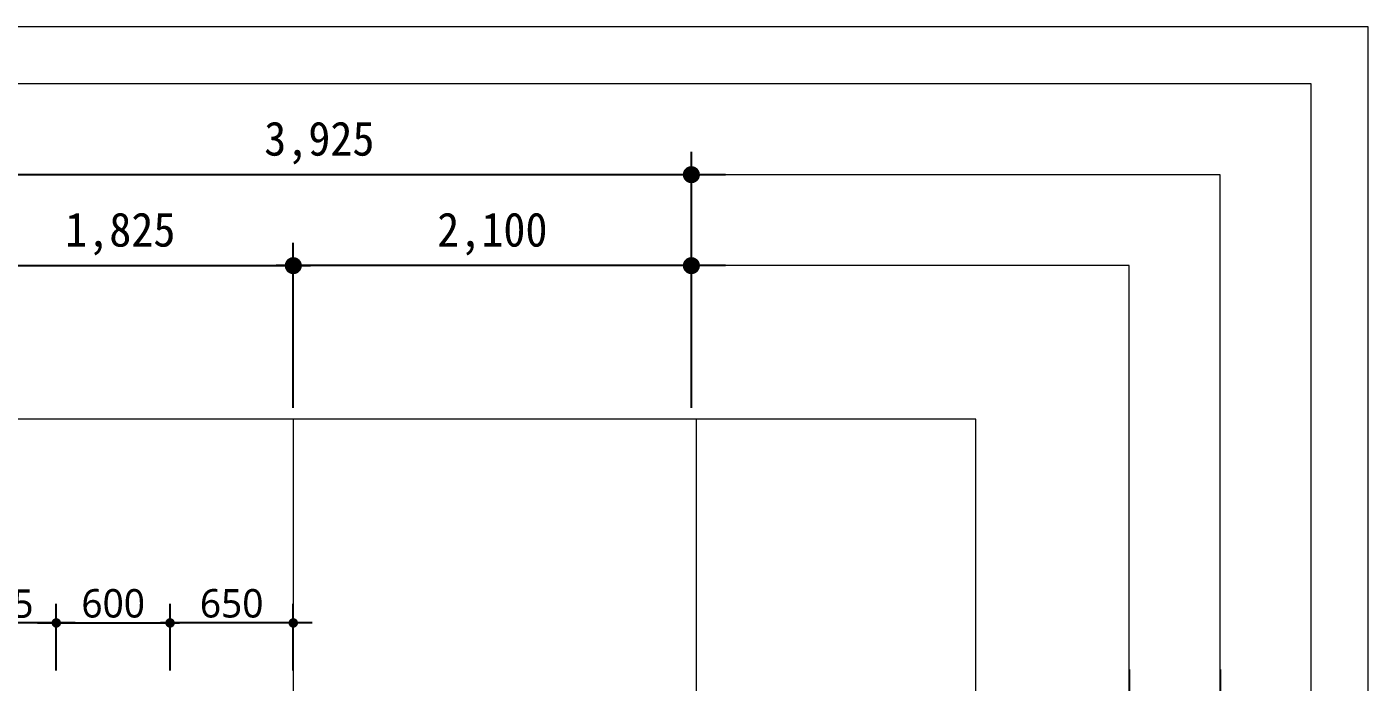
# Model space of a CAD drawing. Header units: millimetres. Extents: x -423835 to -174325, y -1379898 to -1311126.
# Drawn here: x -313768 to -306692, y -1368508 to -1365050 of the extents above; entities that cross this region are included whole.
import ezdxf

# ---------------------------------------------------------------- set-up
doc = ezdxf.new("R2010")
doc.units = ezdxf.units.MM
doc.header["$LTSCALE"] = 100
doc.header["$MEASUREMENT"] = 0
doc.header["$PDSIZE"] = -10
doc.linetypes.add('CEN', pattern=[62, 60, -1, 0, -1])
doc.layers.get('0').update_dxf_attribs({"linetype": 'CONTINUOUS'})
doc.layers.get('Defpoints').update_dxf_attribs({"color": 153, "linetype": 'CONTINUOUS'})
doc.layers.add('A-AXIS-LINE', color=1, linetype='CEN', lineweight=15)
doc.layers.add('A-DIMS', color=7, linetype='CONTINUOUS')
doc.layers.add('A-XXXX-NPLT', color=144, linetype='CONTINUOUS', lineweight=0, plot=False)
doc.styles.add('HY울릉도L', font='')
doc.styles.add('돋움체', font='')
doc.styles.add('맑은고딕', font='malgun.ttf')
doc.styles.get('HY울릉도L').set_extended_font_data('HYwulM')
doc.styles.get('돋움체').set_extended_font_data('DotumChe')
doc.dimstyles.new('CDIM', dxfattribs={"dimtxt": 3, "dimasz": 1.5, "dimexe": 2, "dimexo": 1, "dimgap": 1, "dimtad": 1, "dimdec": 0, "dimrnd": 0.5, "dimzin": 0, "dimdsep": 32, "dimlunit": 6, "dimtxsty": 'HY울릉도L', "dimblk1": '_CIDOT', "dimblk2": '_CIDOT', "dimsah": 1, "dimcen": 5.5, "dimclrd": 2, "dimclre": 2, "dimclrt": 7, "dimadec": 0, "dimazin": 0, "dimtfac": 1, "dimtdec": 0, "dimtix": 1, "dimtmove": 2, "dimatfit": 1, "dimldrblk": '_CIDOT', "dimfxl": 1, "dimtolj": 1, "dimtzin": 0, "dimlwd": -1, "dimarcsym": 0})

# ---------------------------------------------------------------- blocks, each defined once
blk = doc.blocks.new('_CIDOT')
at = {"color": 0, "linetype": 'ByBlock'}
blk.add_line((2, 0), (-1, 0), dxfattribs=at)
at = {"color": 0, "linetype": 'ByBlock', "const_width": 0.5}
blk.add_lwpolyline([(-0.25, 0, 1), (0.25, 0, 1)], format="xyb", close=True, dxfattribs=at)
blk = doc.blocks.new('*D639')
at = {"layer": 'A-DIMS', "lineweight": -2, "transparency": 16777216}
for p, q in [((-314187.3, -1367060.1), (-314187.3, -1366190.1)), ((-312362.3, -1367060.1), (-312362.3, -1366190.1))]:
    blk.add_line(p, q, dxfattribs=at)
at = {"layer": 'A-DIMS', "transparency": 16777216}
blk.add_line((-314097.3, -1366310.1), (-312452.3, -1366310.1), dxfattribs=at)
at = {"layer": 'Defpoints', "color": 0, "transparency": 16777216}
for p in [(-312362.3, -1366310.1), (-314187.3, -1367120.1), (-312362.3, -1367120.1)]:
    blk.add_point(p, dxfattribs=at)
at = {"layer": 'A-DIMS', "transparency": 16777216, "xscale": 90, "yscale": 90, "zscale": 90, "rotation": 180}
blk.add_blockref('_CIDOT', (-314187.3, -1366310.1), dxfattribs=at)
at = {"layer": 'A-DIMS', "transparency": 16777216, "xscale": 90, "yscale": 90, "zscale": 90}
blk.add_blockref('_CIDOT', (-312362.3, -1366310.1), dxfattribs=at)
at = {"layer": 'A-DIMS', "color": 3, "transparency": 16777216, "insert": (-313274.8, -1366142.9), "char_height": 180, "attachment_point": 5, "style": '돋움체'}
blk.add_mtext('\\A1;1,825', dxfattribs=at)
blk = doc.blocks.new('*D640')
at = {"layer": 'A-DIMS', "lineweight": -2, "transparency": 16777216}
for p, q in [((-314187.3, -1367060.1), (-314187.3, -1365710.1)), ((-310262.3, -1367060.1), (-310262.3, -1365710.1))]:
    blk.add_line(p, q, dxfattribs=at)
at = {"layer": 'A-DIMS', "transparency": 16777216}
blk.add_line((-310352.3, -1365830.1), (-314097.3, -1365830.1), dxfattribs=at)
at = {"layer": 'Defpoints', "color": 0, "transparency": 16777216}
for p in [(-314187.3, -1365830.1), (-314187.3, -1367120.1), (-310262.3, -1367120.1)]:
    blk.add_point(p, dxfattribs=at)
at = {"layer": 'A-DIMS', "transparency": 16777216, "xscale": 90, "yscale": 90, "zscale": 90, "rotation": 180}
blk.add_blockref('_CIDOT', (-314187.3, -1365830.1), dxfattribs=at)
at = {"layer": 'A-DIMS', "transparency": 16777216, "xscale": 90, "yscale": 90, "zscale": 90}
blk.add_blockref('_CIDOT', (-310262.3, -1365830.1), dxfattribs=at)
at = {"layer": 'A-DIMS', "color": 3, "transparency": 16777216, "insert": (-312224.8, -1365662.9), "char_height": 180, "attachment_point": 5, "style": '돋움체'}
blk.add_mtext('\\A1;3,925', dxfattribs=at)
blk = doc.blocks.new('*D641')
at = {"layer": 'A-DIMS', "lineweight": -2, "transparency": 16777216}
for p, q in [((-312362.3, -1367060.1), (-312362.3, -1366190.1)), ((-310262.3, -1367060.1), (-310262.3, -1366190.1))]:
    blk.add_line(p, q, dxfattribs=at)
at = {"layer": 'A-DIMS', "transparency": 16777216}
blk.add_line((-310352.3, -1366310.1), (-312272.3, -1366310.1), dxfattribs=at)
at = {"layer": 'Defpoints', "color": 0, "transparency": 16777216}
for p in [(-312362.3, -1366310.1), (-312362.3, -1367120.1), (-310262.3, -1367120.1)]:
    blk.add_point(p, dxfattribs=at)
at = {"layer": 'A-DIMS', "transparency": 16777216, "xscale": 90, "yscale": 90, "zscale": 90, "rotation": 180}
blk.add_blockref('_CIDOT', (-312362.3, -1366310.1), dxfattribs=at)
at = {"layer": 'A-DIMS', "transparency": 16777216, "xscale": 90, "yscale": 90, "zscale": 90}
blk.add_blockref('_CIDOT', (-310262.3, -1366310.1), dxfattribs=at)
at = {"layer": 'A-DIMS', "color": 3, "transparency": 16777216, "insert": (-311312.3, -1366142.9), "char_height": 180, "attachment_point": 5, "style": '돋움체'}
blk.add_mtext('\\A1;2,100', dxfattribs=at)
blk = doc.blocks.new('*D642')
at = {"layer": 'A-DIMS', "lineweight": -2, "transparency": 16777216}
for p, q in [((-308702.3, -1368620.1), (-307352.3, -1368620.1)), ((-308702.3, -1373670.1), (-307352.3, -1373670.1))]:
    blk.add_line(p, q, dxfattribs=at)
at = {"layer": 'A-DIMS', "transparency": 16777216}
blk.add_line((-307472.3, -1373580.1), (-307472.3, -1368710.1), dxfattribs=at)
at = {"layer": 'Defpoints', "color": 0, "transparency": 16777216}
for p in [(-308762.3, -1368620.1), (-307472.3, -1368620.1), (-308762.3, -1373670.1)]:
    blk.add_point(p, dxfattribs=at)
at = {"layer": 'A-DIMS', "transparency": 16777216, "xscale": 90, "yscale": 90, "zscale": 90}
for p, rotation in [((-307472.3, -1368620.1), 90), ((-307472.3, -1373670.1), 270)]:
    blk.add_blockref('_CIDOT', p, dxfattribs=dict(at, rotation=rotation))
at = {"layer": 'A-DIMS', "color": 3, "transparency": 16777216, "insert": (-307639.4, -1371145.1), "char_height": 180, "attachment_point": 5, "rotation": 90, "style": '돋움체'}
blk.add_mtext('\\A1;5,050', dxfattribs=at)
blk = doc.blocks.new('*D643')
at = {"layer": 'A-DIMS', "lineweight": -2, "transparency": 16777216}
for p, q in [((-308702.3, -1368620.1), (-307832.3, -1368620.1)), ((-308702.3, -1370270.1), (-307832.3, -1370270.1))]:
    blk.add_line(p, q, dxfattribs=at)
at = {"layer": 'A-DIMS', "transparency": 16777216}
blk.add_line((-307952.3, -1368710.1), (-307952.3, -1370180.1), dxfattribs=at)
at = {"layer": 'Defpoints', "color": 0, "transparency": 16777216}
for p in [(-308762.3, -1368620.1), (-308762.3, -1370270.1), (-307952.3, -1370270.1)]:
    blk.add_point(p, dxfattribs=at)
at = {"layer": 'A-DIMS', "transparency": 16777216, "xscale": 90, "yscale": 90, "zscale": 90}
for p, rotation in [((-307952.3, -1368620.1), 90), ((-307952.3, -1370270.1), 270)]:
    blk.add_blockref('_CIDOT', p, dxfattribs=dict(at, rotation=rotation))
at = {"layer": 'A-DIMS', "color": 3, "transparency": 16777216, "insert": (-308119.4, -1369445.1), "char_height": 180, "attachment_point": 5, "rotation": 90, "style": '돋움체'}
blk.add_mtext('\\A1;1,650', dxfattribs=at)
blk = doc.blocks.new('*D839')
at = {"layer": 'A-DIMS', "lineweight": -2, "transparency": 16777216}
for p, q in [((-313612.3, -1368445.1), (-313612.3, -1368095.1)), ((-313012.3, -1368445.1), (-313012.3, -1368095.1))]:
    blk.add_line(p, q, dxfattribs=at)
at = {"layer": 'A-DIMS', "transparency": 16777216}
blk.add_line((-313562.3, -1368195.1), (-313062.3, -1368195.1), dxfattribs=at)
at = {"layer": 'Defpoints', "color": 0, "transparency": 16777216}
for p in [(-313012.3, -1368195.1), (-313612.3, -1368495.1), (-313012.3, -1368495.1)]:
    blk.add_point(p, dxfattribs=at)
at = {"layer": 'A-DIMS', "transparency": 16777216, "xscale": 50, "yscale": 50, "zscale": 50, "rotation": 180}
blk.add_blockref('_CIDOT', (-313612.3, -1368195.1), dxfattribs=at)
at = {"layer": 'A-DIMS', "transparency": 16777216, "xscale": 50, "yscale": 50, "zscale": 50}
blk.add_blockref('_CIDOT', (-313012.3, -1368195.1), dxfattribs=at)
at = {"layer": 'A-DIMS', "color": 3, "transparency": 16777216, "insert": (-313312.3, -1368092.6), "char_height": 150, "attachment_point": 5, "style": '맑은고딕'}
blk.add_mtext('\\A1;600', dxfattribs=at)
blk = doc.blocks.new('*D840')
at = {"layer": 'A-DIMS', "lineweight": -2, "transparency": 16777216}
for p, q in [((-314187.3, -1368445.1), (-314187.3, -1368095.1)), ((-313612.3, -1368445.1), (-313612.3, -1368095.1))]:
    blk.add_line(p, q, dxfattribs=at)
at = {"layer": 'A-DIMS', "transparency": 16777216}
blk.add_line((-313662.3, -1368195.1), (-314137.3, -1368195.1), dxfattribs=at)
at = {"layer": 'Defpoints', "color": 0, "transparency": 16777216}
for p in [(-314187.3, -1368195.1), (-314187.3, -1368495.1), (-313612.3, -1368495.1)]:
    blk.add_point(p, dxfattribs=at)
at = {"layer": 'A-DIMS', "transparency": 16777216, "xscale": 50, "yscale": 50, "zscale": 50, "rotation": 180}
blk.add_blockref('_CIDOT', (-314187.3, -1368195.1), dxfattribs=at)
at = {"layer": 'A-DIMS', "transparency": 16777216, "xscale": 50, "yscale": 50, "zscale": 50}
blk.add_blockref('_CIDOT', (-313612.3, -1368195.1), dxfattribs=at)
at = {"layer": 'A-DIMS', "color": 3, "transparency": 16777216, "insert": (-313899.8, -1368093.8), "char_height": 150, "attachment_point": 5, "style": '맑은고딕'}
blk.add_mtext('\\A1;575', dxfattribs=at)
blk = doc.blocks.new('*D841')
at = {"layer": 'A-DIMS', "lineweight": -2, "transparency": 16777216}
for p, q in [((-313012.3, -1368445.1), (-313012.3, -1368095.1)), ((-312362.3, -1368445.1), (-312362.3, -1368095.1))]:
    blk.add_line(p, q, dxfattribs=at)
at = {"layer": 'A-DIMS', "transparency": 16777216}
blk.add_line((-312412.3, -1368195.1), (-312962.3, -1368195.1), dxfattribs=at)
at = {"layer": 'Defpoints', "color": 0, "transparency": 16777216}
for p in [(-313012.3, -1368195.1), (-313012.3, -1368495.1), (-312362.3, -1368495.1)]:
    blk.add_point(p, dxfattribs=at)
at = {"layer": 'A-DIMS', "transparency": 16777216, "xscale": 50, "yscale": 50, "zscale": 50, "rotation": 180}
blk.add_blockref('_CIDOT', (-313012.3, -1368195.1), dxfattribs=at)
at = {"layer": 'A-DIMS', "transparency": 16777216, "xscale": 50, "yscale": 50, "zscale": 50}
blk.add_blockref('_CIDOT', (-312362.3, -1368195.1), dxfattribs=at)
at = {"layer": 'A-DIMS', "color": 3, "transparency": 16777216, "insert": (-312687.3, -1368092.6), "char_height": 150, "attachment_point": 5, "style": '맑은고딕'}
blk.add_mtext('\\A1;650', dxfattribs=at)

msp = doc.modelspace()

# ---------------------------------------------------------------- linework, layer by layer
at = {"layer": 'A-AXIS-LINE', "ltscale": 50}
for points in [[(-312362.3, -1367120.1), (-312362.3, -1368745.1)], [(-310237.3, -1367120.1), (-310237.3, -1374920.1)]]:
    msp.add_lwpolyline(points, dxfattribs=at)
at = {"layer": 'A-XXXX-NPLT'}
for points in [[(-306692.3, -1365050.1), (-317757.3, -1365050.1), (-317757.3, -1376990.1), (-306692.3, -1376990.1)], [(-306992.3, -1365350.1), (-317457.3, -1365350.1), (-317457.3, -1376690.1), (-306992.3, -1376690.1)], [(-307472.3, -1365830.1), (-316977.3, -1365830.1), (-316977.3, -1376210.1), (-307472.3, -1376210.1)], [(-307952.3, -1366310.1), (-316497.3, -1366310.1), (-316497.3, -1375730.1), (-307952.3, -1375730.1)], [(-308762.3, -1367120.1), (-315687.3, -1367120.1), (-315687.3, -1374920.1), (-308762.3, -1374920.1)]]:
    msp.add_lwpolyline(points, close=True, dxfattribs=at)

# ---------------------------------------------------------------- dimensions: what is measured, and where the dimension line sits
at = {"layer": 'A-DIMS'}
for base, p1, p2, override, picture, middle in [((-314187.3, -1365830.1), (-310262.3, -1367120.1), (-314187.3, -1367120.1), {"dimscale": 60, "dimtxsty": '돋움체', "dimclrd": 256, "dimclre": 256, "dimclrt": 3}, '*D640', (-312224.8, -1365662.9)), ((-312362.3, -1366310.1), (-314187.3, -1367120.1), (-312362.3, -1367120.1), {"dimscale": 60, "dimtxsty": '돋움체', "dimclrd": 256, "dimclre": 256, "dimclrt": 3}, '*D639', (-313274.8, -1366142.9)), ((-313012.3, -1368195.1), (-313612.3, -1368495.1), (-313012.3, -1368495.1), {"dimscale": 50, "dimasz": 1, "dimgap": 0.5, "dimtxsty": '맑은고딕', "dimclrd": 256, "dimclre": 256, "dimclrt": 3}, '*D839', (-313312.3, -1368092.6))]:
    dim = msp.add_linear_dim(base=base, p1=p1, p2=p2, dimstyle='CDIM', override=override, dxfattribs=at)
    dim.commit()
    dim.dimension.update_dxf_attribs({"geometry": picture, "text_midpoint": middle})
for base, p1, p2, angle, override, picture, middle in [((-312362.3, -1366310.1), (-310262.3, -1367120.1), (-312362.3, -1367120.1), 180, {"dimscale": 60, "dimtxsty": '돋움체', "dimclrd": 256, "dimclre": 256, "dimclrt": 3}, '*D641', (-311312.3, -1366142.9)), ((-314187.3, -1368195.1), (-313612.3, -1368495.1), (-314187.3, -1368495.1), 180, {"dimscale": 50, "dimasz": 1, "dimgap": 0.5, "dimtxsty": '맑은고딕', "dimclrd": 256, "dimclre": 256, "dimclrt": 3}, '*D840', (-313899.8, -1368093.8)), ((-313012.3, -1368195.1), (-312362.3, -1368495.1), (-313012.3, -1368495.1), 180, {"dimscale": 50, "dimasz": 1, "dimgap": 0.5, "dimtxsty": '맑은고딕', "dimclrd": 256, "dimclre": 256, "dimclrt": 3}, '*D841', (-312687.3, -1368092.6)), ((-307472.3, -1368620.1), (-308762.3, -1373670.1), (-308762.3, -1368620.1), 90, {"dimscale": 60, "dimtxsty": '돋움체', "dimclrd": 256, "dimclre": 256, "dimclrt": 3}, '*D642', (-307639.4, -1371145.1)), ((-307952.3, -1370270.1), (-308762.3, -1368620.1), (-308762.3, -1370270.1), 90, {"dimscale": 60, "dimtxsty": '돋움체', "dimclrd": 256, "dimclre": 256, "dimclrt": 3}, '*D643', (-308119.4, -1369445.1))]:
    dim = msp.add_linear_dim(base=base, p1=p1, p2=p2, angle=angle, dimstyle='CDIM', override=override, dxfattribs=at)
    dim.commit()
    dim.dimension.update_dxf_attribs({"geometry": picture, "text_midpoint": middle})

doc.saveas('drawing.dxf')
